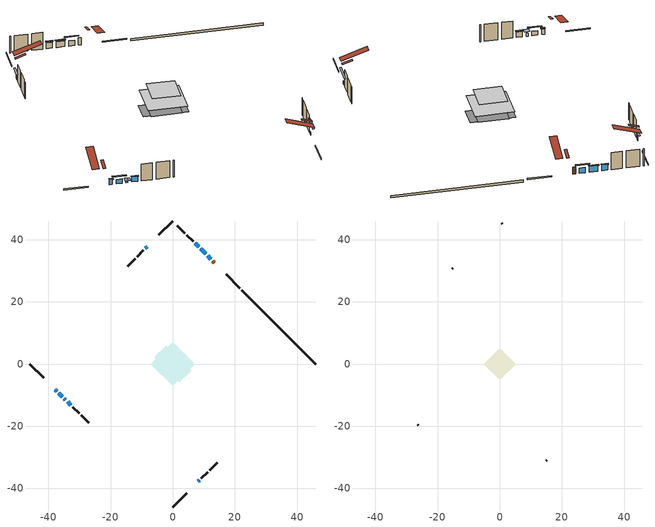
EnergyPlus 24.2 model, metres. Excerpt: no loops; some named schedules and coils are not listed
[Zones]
conditioned space
 floor adiabatic (Floor2 construction): -5.52,0 0,5.52 5.52,0 0,-5.52 z0.61
 floor adiabatic (AdiabaticFloorConstruction): -7.01,0 0,7.01 7.01,0 0,-7.01 z3.05
 floor foundation (Slab1 construction): -5.93,2.16 -2.16,5.93 5.93,-2.16 2.16,-5.93 z0
 wall outside (RimJoist1 construction): 0,-45.96 4.45,-41.51 / -45.96,0 -41.51,-4.45 / 0,45.96 -4.45,41.51 / 21.59,24.37 17.14,28.81 z0.61:0.91
 wall outside (AdiabaticWallConstruction 1): 13.39,32.56 12.92,33.04 z0.61:2.64
 wall outside (AdiabaticWallConstruction): 12.26,33.69 11.18,34.77 / -33.82,-12.14 -32.74,-13.22 z0.61:2.13; -37.76,-8.2 -37.22,-8.74 z0.61:2.14; -36.56,-9.39 -35.48,-10.47 z0.61:1.83; -34.83,-11.13 -34.47,-11.48 z0.61:1.47; 10.53,35.43 8.95,37.01 / 8.29,37.66 7.2,38.76 z0.61:2.34; -8.2,37.76 -8.77,37.18 z0.61:1.53; 8.2,-37.76 8.56,-37.4 z0.61:1.43
 wall outside (Wall1 construction): 9.22,-36.74 11.19,-34.76 / -32.08,-13.87 -30.1,-15.85 / -9.43,36.53 -11.41,34.55 / 6.54,39.42 4.56,41.39 z0.61:5.49
 wall outside (Wall2 construction): 11.85,-34.1 14.27,-31.68 / -29.45,-16.51 -27.02,-18.93 / -12.07,33.89 -14.49,31.47 / 3.9,42.05 1.48,44.47 z0.61:5.49
 wall foundation (FoundationWall1 construction): 45.96,0 22.25,23.71 z0:0.61
 window (WindowConstruction): 12.26,33.69 11.19,34.77 z0.61:2.13
 window (WindowConstruction 7): -37.76,-8.2 -37.22,-8.74 z0.61:2.13
 window (WindowConstruction 1): -36.56,-9.39 -35.48,-10.47 z0.61:1.83
 window (WindowConstruction 8): -34.83,-11.13 -34.47,-11.48 z0.61:1.47
 window (WindowConstruction 2): 10.53,35.43 8.95,37.01 z0.61:2.34
 window (WindowConstruction 3): 8.29,37.66 7.2,38.76 z0.61:2.34
 window (WindowConstruction 4): -8.2,37.76 -8.77,37.18 z0.61:1.52
 window (WindowConstruction 5): 8.2,-37.76 8.56,-37.4 z0.61:1.42
 window (WindowConstruction 6): -33.82,-12.14 -32.74,-13.22 z0.61:2.13
 door (Door): 13.39,32.56 12.92,33.04 z0.61:2.64
 ceiling adiabatic (AdiabaticFloorConstruction): 0,-7.01 7.01,0 0,7.01 -7.01,0 z3.05
 roof outside (Roof2 construction): 7.54,-38.41,5.49 5.71,-36.59,6.35 5.23,-37.07,6.35 7.06,-38.9,5.49; -38.41,-7.54,5.49 -36.59,-5.71,6.35 -37.07,-5.23,6.35 -38.9,-7.06,5.49; -7.54,38.41,5.49 -5.71,36.59,6.35 -5.23,37.07,6.35 -7.06,38.9,5.49; 14.05,31.91,5.49 12.22,30.08,6.35 12.7,29.6,6.35 14.53,31.42,5.49
attic - vented
 floor to conditioned space (Floor1 construction Reversed): -5.06,0 0,5.06 5.06,0 0,-5.06 z5.49
 wall outside (Wall3 construction): 14.93,-31.02 15.1,-30.86 / -26.37,-19.59 -26.2,-19.76 / -15.15,30.81 -15.31,30.64 / 0.82,45.13 0.66,45.3 z0.61:5.49
 roof outside (Roof1 construction): 6.4,-39.55,5.49 1.47,-34.62,7.81 0.17,-35.92,7.81 5.1,-40.85,5.49; -39.55,-6.4,5.49 -34.62,-1.47,7.81 -35.92,-0.17,7.81 -40.85,-5.1,5.49; -6.4,39.55,5.49 -1.47,34.62,7.81 -0.17,35.92,7.81 -5.1,40.85,5.49; 15.19,30.77,5.49 10.26,25.84,7.81 11.56,24.54,7.81 16.49,29.47,5.49
shading: 10.43,35.53 13.02,32.94 13.31,33.23 10.72,35.82 z3.2; -37.08,-8.88 -37.9,-8.06 -38.19,-8.35 -37.37,-9.17 z2.34; -34.73,-11.23 -37.32,-8.64 -37.61,-8.93 -35.02,-11.52 z2.9; -34.19,-11.76 -35.11,-10.85 -35.97,-11.71 -35.05,-12.63 z1.87; 8.81,37.15 10.67,35.28 10.96,35.58 9.1,37.44 z2.54; 7.05,38.9 8.43,37.52 8.72,37.81 7.35,39.19 z2.54; -9.64,36.32 -7.34,38.62 -7.63,38.91 -9.93,36.61 z2.74; 10.25,-35.7 6.5,-39.45 6.79,-39.74 10.55,-35.99 z3.82; -32.6,-13.36 -33.96,-12 -34.25,-12.29 -32.89,-13.65 z2.34
[Building]
Building 1: Terrain=Suburbs
[Site:Location]
Quebec Intl AP_QC: Latitude {deg}=46.8; Longitude {deg}=-71.38; Time Zone {hr}=-5; Elevation {m}=74; Keep Site Location Information=Yes
[Site:GroundTemperature:Shallow]
0.0108218, -2.24938, -2.43038, -1.3578, 2.94801, 7.23376, 10.9493, 13.303, 13.5029, 11.5886, 7.96783, 3.81355
[Site:WaterMainsTemperature]
Calculation Method=Schedule; Temperature Schedule=mains temperature schedule
[Material] Roughness=Rough; Thermal Absorptance=0.9
Name | Thickness {m} | Conductivity {W/m-K} | Density {kg/m3} | Specific Heat {J/kg-K} | Solar Absorptance | Visible Absorptance
asphalt or fiberglass shingles | 0.00635 | 0.162714 | 1121.4 | 1465.45 | 0.4 | 0.4
ceiling loosefill ins | 0.169333 | 0.0480833 | 16.02 | 1046.75 | 0.7 | 0.7
ceiling stud and cavity | 0.1397 | 0.102635 | 65.682 | 1177.47 | 0.7 | 0.7
concrete 4.0 in. | 0.1016 | 1.803125 | 2242.8 | 837.4 | 0.7 | 0.7
concrete 8.0 in. | 0.2032 | 1.803125 | 2242.8 | 837.4 | 0.7 | 0.7
door material | 0.04445 | 0.0451087 | 512.64 | 1214.23 | 0.7 | 0.7
exterior vertical ins | 0.0464273 | 0.029427 | 32.04 | 1214.23 | 0.7 | 0.7
floor covering | 0.0127 | 9.015625 | 54.468 | 1339.84 | 0.6 | 0.6
floor covering 1 | 0.0127 | 0.0433444 | 54.468 | 1339.84 | 0.6 | 0.6
floor rigid ins; wall rigid ins | 0.512978 | 0.029427 | 32.04 | 1214.23 | 0.7 | 0.7
floor stud and cavity | 0.0889 | 0.340671 | 50.32683 | 1063.81 | 0.7 | 0.7
floor stud and cavity 1 | 0.1397 | 1.75129 | 37.0049 | 1207.88 | 0.7 | 0.7
furniture material conditioned space 1 | 0.1524 | 0.115458 | 640.8 | 1214.23 | 0.6 | 0.6
gypsum board | 0.0127 | 0.160291 | 801 | 837.4 | 0.6 | 0.6
gypsum board 1 | 0.0127 | 0.160291 | 801 | 837.4 | 0.7 | 0.7
osb sheathing 0.5 in. | 0.0127 | 0.115458 | 512.64 | 1214.23 | 0.7 | 0.7
osb sheathing 0.75 in. | 0.01905 | 0.115458 | 512.64 | 1214.23 | 0.7 | 0.7
osb sheathing 2.0 in. | 0.0508 | 0.115458 | 512.64 | 1214.23 | 0.7 | 0.7
rim joist stud and cavity | 0.0508 | 0.0420199 | 125.044 | 1163.47 | 0.6 | 0.6
roof stud and cavity | 0.2032 | 0.113272 | 78.34581 | 1123.46 | 0.7 | 0.7
slab rigid ins | 0.0515041 | 0.029427 | 32.04 | 1214.23 | 0.7 | 0.7
wall stud and cavity | 0.1397 | 0.0899529 | 139.0536 | 1170.24 | 0.7 | 0.7
wall stud and cavity 1 | 0.1397 | 0.0887454 | 139.0536 | 1170.24 | 0.7 | 0.7
wall stud and cavity 2 | 0.0889 | 6.9971 | 50.32683 | 1063.81 | 0.6 | 0.6
wall stud and cavity 3 | 0.0889 | 0.380278 | 52.3479 | 1209.89 | 0.7 | 0.7
wall stud and cavity 4 | 0.0889 | 0.391764 | 83.0341 | 1211.67 | 0.7 | 0.7
wood siding | 0.0254 | 0.102417 | 544.68 | 1172.36 | 0.4 | 0.4
wood siding 1 | 0.00254 | 0.102417 | 544.68 | 1172.36 | 0.4 | 0.4
wood siding 2; wood siding 3; wood siding 4 | 0.0254 | 0.102417 | 544.68 | 1172.36 | 0.7 | 0.7
[WindowMaterial:SimpleGlazingSystem]
Name | U-Factor {W/m2-K} | Solar Heat Gain Coefficient
WindowMaterial | 2.27915 | 0.56
WindowMaterial 1 | 2.30924 | 0.55
WindowMaterial 2 | 1.941876 | 0.65
WindowMaterial 3 | 1.9555 | 0.64
WindowMaterial 4 | 2.012851 | 0.33
WindowMaterial 5 | 2.53296 | 0.44
WindowMaterial 6 | 2.00377 | 0.6
WindowMaterial 7 | 2.398955 | 0.51
WindowMaterial 8 | 2.14458 | 0.39
[Construction]
AdiabaticFloorConstruction: floor stud and cavity 1, floor rigid ins, osb sheathing 0.75 in., floor covering 1
AdiabaticWallConstruction: wood siding 3, wall rigid ins, wall stud and cavity 3, gypsum board
AdiabaticWallConstruction 1: wood siding 4, wall rigid ins, wall stud and cavity 3, gypsum board
Door: door material
Floor1 construction Reversed: gypsum board, ceiling stud and cavity, ceiling loosefill ins
Floor2 construction: floor stud and cavity, floor covering
FoundationWall1 construction: concrete 8.0 in., gypsum board 1
furniture construction conditioned space 1: furniture material conditioned space 1
PartitionWallConstruction: gypsum board, wall stud and cavity 4, gypsum board
RimJoist1 construction: wood siding 2, osb sheathing 2.0 in., rim joist stud and cavity
Roof1 construction: asphalt or fiberglass shingles
Roof2 construction: asphalt or fiberglass shingles, osb sheathing 0.75 in., roof stud and cavity, gypsum board
Slab1 construction: slab rigid ins, concrete 4.0 in.
Wall1 construction: wood siding, osb sheathing 0.5 in., wall stud and cavity, gypsum board
Wall2 construction: wood siding, osb sheathing 0.5 in., wall stud and cavity 1, gypsum board
Wall3 construction: wood siding 1, wall stud and cavity 2
WindowConstruction: WindowMaterial
WindowConstruction 1: WindowMaterial 1
WindowConstruction 2: WindowMaterial 2
WindowConstruction 3: WindowMaterial 3
WindowConstruction 4: WindowMaterial 4
WindowConstruction 5: WindowMaterial 5
WindowConstruction 6: WindowMaterial 6
WindowConstruction 7: WindowMaterial 7
WindowConstruction 8: WindowMaterial 8
[Zone] Multiplier=1; Part of Total Floor Area=Yes
Name | Volume {m3}
attic - vented | 19.354
conditioned space | 241.3
[Space]
Name | Zone | Volume {m3}
attic - vented 1 | attic - vented | 19.354
conditioned space 1 | conditioned space | 241.3
[ZoneInfiltration:EffectiveLeakageArea]
infil attic - vented 1: Zone or Space=attic - vented 1; Schedule=Always On Discrete; Effective Air Leakage Area {cm2}=1893.42; Stack Coefficient=0.000500797; Wind Coefficient=1.512e-05
[ZoneMixing]
whole house fan mix: Zone or Space=attic - vented; Schedule=Always On Continuous; Design Flow Rate Calculation Method=Flow/Zone; Design Flow Rate {m3/s}=0; Source Zone or Space=conditioned space
[SurfaceProperty:ExposedFoundationPerimeter]
Slab1: Exposed Perimeter Calculation Method=TotalExposedPerimeter; Total Exposed Perimeter {m}=33.529
[InternalMass] Zone or ZoneList=conditioned space; Space or SpaceList=conditioned space 1
Name | Construction | Surface Area {m2}
furniture mass conditioned space 1 | furniture construction conditioned space 1 | 88.112
partition wall mass | PartitionWallConstruction | 159.34
[Lights]
interior lighting: Zone or ZoneList or Space or SpaceList=conditioned space 1; Schedule=interior lighting schedule; Design Level Calculation Method=LightingLevel; Lighting Level {W}=343.2; Return Air Fraction=0; Fraction Radiant=0.6; Fraction Visible=0.2; Fraction Replaceable=1
[People]
occupants: Zone or ZoneList or Space or SpaceList=conditioned space 1; Number of People Schedule=occupants schedule; Number of People Calculation Method=People; Number of People=3; Fraction Radiant=0.314171; Sensible Heat Fraction=0.56303; Activity Level Schedule=occupants activity schedule; Carbon Dioxide Generation Rate {m3/s-W}=0; Enable ASHRAE 55 Comfort Warnings=No; Mean Radiant Temperature Calculation Type=EnclosureAveraged
[ElectricEquipment] Zone or ZoneList or Space or SpaceList=conditioned space 1; Design Level Calculation Method=EquipmentLevel
Name | Schedule | Design Level {W} | Fraction Latent | Fraction Radiant | Fraction Lost
clothes dryer | clothes dryer schedule | 140.772 | 0.015 | 0.081 | 0.85
clothes washer | clothes washer schedule | 32.1985 | 0.03 | 0.162 | 0.7
cooking range | cooking range schedule | 215.147 | 0.08 | 0.432 | 0.2
dishwasher | dishwasher schedule | 66.8632 | 0.3 | 0.18 | 0.4
fridge | fridge schedule | 72.9452 | 0 | 0.6 | 0
mech vent house fan | mech vent house fan schedule | 0 | 0 | 0 | 1
mech vent house fan cfis | mech vent house fan cfis schedule | 0 | 0 | 0 | 0
misc plug loads | misc plug loads schedule | 494.7 | 0.045 | 0.513 | 0.1
whole house fan | Always On Discrete | 0 | 0 | 0 | 1
[OtherEquipment] Zone or ZoneList or Space or SpaceList=conditioned space 1; Design Level Calculation Method=EquipmentLevel
Name | Fuel Type | Schedule | Design Level {W} | Fraction Latent | Fraction Radiant | Fraction Lost
clothes dryer 1 | Electricity | clothes dryer schedule | 0 | 0.015 | 0.081 | 0.85
cooking range 1 | Electricity | cooking range schedule | 0 | 0.08 | 0.432 | 0.2
general water use latent | None | general water use schedule | 62.594 | 1 | 0 | 0
general water use sensible | None | general water use schedule | -61.6891 | 0 | 0.6 | 0
mech vent house fan latent load | None | Always On Discrete | 0 | 1 | 0 | 0
mech vent house fan sensible load | None | Always On Discrete | 0 | 0 | 0 | 0
water heater energy adjustment1 | Electricity | Always On Discrete | 0.01 | 0 | 0 | 1
[ZoneInfiltration:DesignFlowRate] Zone or ZoneList or Space or SpaceList=conditioned space 1; Schedule=Always On Discrete; Design Flow Rate Calculation Method=Flow/Zone; Design Flow Rate {m3/s}=0
infil flow; natural vent flow; whole house fan flow
[ZoneControl:Thermostat]
conditioned space Thermostat: Zone or ZoneList=conditioned space; Control Type Schedule=conditioned space Thermostat Schedule; Control 1=conditioned space temperature setpoint; Temperature Difference Between Cutout And Setpoint {deltaC}=0
[ThermostatSetpoint:DualSetpoint]
conditioned space temperature setpoint: Heating Setpoint Temperature Schedule=heating setpoint; Cooling Setpoint Temperature Schedule=cooling setpoint
[AirLoopHVAC:UnitarySystem]
unit heater unitary system: Control Type=Load; Controlling Zone or Thermostat Location=conditioned space; Dehumidification Control Type=None; Availability Schedule=Always On Discrete; Supply Fan=unit heater supply fan; Fan Placement=BlowThrough; Supply Air Fan Operating Mode Schedule=unit heater auto fan schedule; Heating Coil=unit heater htg coil; DX Heating Coil Sizing Ratio=1; Use DOAS DX Cooling Coil=No; Minimum Supply Air Temperature {C}=2; Latent Load Control=SensibleOnlyLoadControl; Cooling Supply Air Flow Rate Method=None; Heating Supply Air Flow Rate Method=SupplyAirFlowRate; Heating Supply Air Flow Rate {m3/s}=0.00141584; No Load Supply Air Flow Rate Method=SupplyAirFlowRate; No Load Supply Air Flow Rate {m3/s}=0; No Load Supply Air Flow Rate Control Set To Low Speed=Yes; Maximum Supply Air Temperature {C}=48.8889; Maximum Outdoor Dry-Bulb Temperature for Supplemental Heater Operation {C}=21; Ancillary On-Cycle Electric Power {W}=0; Ancillary Off-Cycle Electric Power {W}=0
[Zone equipment]
conditioned space: electric baseboard, unit heater unitary system
[Foundation:Kiva]
Foundation Kiva 1: Initial Indoor Air Temperature {C}=18; Wall Height Above Grade {m}=0.609996; Wall Depth Below Slab {m}=0.2032; Custom Block Material Name 1=exterior vertical ins; Custom Block Depth 1 {m}=0.609996; Custom Block X Position 1 {m}=0.2159; Custom Block Z Position 1 {m}=0
[Foundation:Kiva:Settings]
Soil Conductivity {W/m-K}=0.849921; Soil Density {kg/m3}=1842.3; Soil Specific Heat {J/kg-K}=418.7; Ground Solar Absorptivity=0.9; Ground Thermal Absorptivity=0.9; Ground Surface Roughness {m}=0.03; Far-Field Width {m}=40; Deep-Ground Boundary Condition=ZeroFlux; Deep-Ground Depth {m}=40; Minimum Cell Dimension {m}=0.2; Maximum Cell Growth Coefficient=3; Simulation Timestep=Timestep
[Exterior:Lights]
exterior lighting: Schedule=exterior lighting schedule; Design Level {W}=75.6
[EnergyManagementSystem:Sensor] Output:Variable or Output:Meter Index Key=conditioned space
Name | Output:Variable or Output:Meter
conditioned_space_clg_unmet_s | Zone Cooling Setpoint Not Met Time
conditioned_space_htg_unmet_s | Zone Heating Setpoint Not Met Time
fridge_tin_s; tin_s; tin_s_1 | Zone Mean Air Temperature
tout_s | Zone Outdoor Air Drybulb Temperature
win_s | Zone Air Humidity Ratio
[Schedule:Constant]
Name | Hourly Value
Always On Continuous; mech vent house fan schedule; mech vent house fan cfis schedule; Always On Discrete | 1
occupants activity schedule | 117.228
fridge schedule; unit heater auto fan schedule | 0
[Schedule:Week:Daily]
interior lighting schedule Week Rule - Jan1-Jan27: interior lighting schedule day, interior lighting schedule day, interior lighting schedule day, interior lighting schedule day, interior lighting schedule day, interior lighting schedule day, interior lighting schedule day, interior lighting schedule default day, interior lighting schedule default day, interior lighting schedule default day, interior lighting schedule default day, interior lighting schedule default day
interior lighting schedule Week Rule - Jan28-Feb3: interior lighting schedule day, interior lighting schedule day, interior lighting schedule day, interior lighting schedule day, interior lighting schedule day 1, interior lighting schedule day 1, interior lighting schedule day 1, interior lighting schedule default day, interior lighting schedule default day, interior lighting schedule default day, interior lighting schedule default day, interior lighting schedule default day
interior lighting schedule Week Rule - Feb4-Feb24: interior lighting schedule day 1, interior lighting schedule day 1, interior lighting schedule day 1, interior lighting schedule day 1, interior lighting schedule day 1, interior lighting schedule day 1, interior lighting schedule day 1, interior lighting schedule default day, interior lighting schedule default day, interior lighting schedule default day, interior lighting schedule default day, interior lighting schedule default day
interior lighting schedule Week Rule - Feb25-Mar3: interior lighting schedule day 1, interior lighting schedule day 1, interior lighting schedule day 1, interior lighting schedule day 1, interior lighting schedule day 2, interior lighting schedule day 2, interior lighting schedule day 2, interior lighting schedule default day, interior lighting schedule default day, interior lighting schedule default day, interior lighting schedule default day, interior lighting schedule default day
interior lighting schedule Week Rule - Mar4-Mar31: interior lighting schedule day 2, interior lighting schedule day 2, interior lighting schedule day 2, interior lighting schedule day 2, interior lighting schedule day 2, interior lighting schedule day 2, interior lighting schedule day 2, interior lighting schedule default day, interior lighting schedule default day, interior lighting schedule default day, interior lighting schedule default day, interior lighting schedule default day
interior lighting schedule Week Rule - Apr1-Apr28: interior lighting schedule day 3, interior lighting schedule day 3, interior lighting schedule day 3, interior lighting schedule day 3, interior lighting schedule day 3, interior lighting schedule day 3, interior lighting schedule day 3, interior lighting schedule default day, interior lighting schedule default day, interior lighting schedule default day, interior lighting schedule default day, interior lighting schedule default day
interior lighting schedule Week Rule - Apr29-May5: interior lighting schedule day 3, interior lighting schedule day 3, interior lighting schedule day 4, interior lighting schedule day 4, interior lighting schedule day 4, interior lighting schedule day 4, interior lighting schedule day 4, interior lighting schedule default day, interior lighting schedule default day, interior lighting schedule default day, interior lighting schedule default day, interior lighting schedule default day
interior lighting schedule Week Rule - May6-May26: interior lighting schedule day 4, interior lighting schedule day 4, interior lighting schedule day 4, interior lighting schedule day 4, interior lighting schedule day 4, interior lighting schedule day 4, interior lighting schedule day 4, interior lighting schedule default day, interior lighting schedule default day, interior lighting schedule default day, interior lighting schedule default day, interior lighting schedule default day
interior lighting schedule Week Rule - May27-Jun2: interior lighting schedule day 4, interior lighting schedule day 4, interior lighting schedule day 4, interior lighting schedule day 4, interior lighting schedule day 4, interior lighting schedule day 5, interior lighting schedule day 5, interior lighting schedule default day, interior lighting schedule default day, interior lighting schedule default day, interior lighting schedule default day, interior lighting schedule default day
interior lighting schedule Week Rule - Jun3-Jun30: interior lighting schedule day 5, interior lighting schedule day 5, interior lighting schedule day 5, interior lighting schedule day 5, interior lighting schedule day 5, interior lighting schedule day 5, interior lighting schedule day 5, interior lighting schedule default day, interior lighting schedule default day, interior lighting schedule default day, interior lighting schedule default day, interior lighting schedule default day
interior lighting schedule Week Rule - Jul1-Jul28: interior lighting schedule day 6, interior lighting schedule day 6, interior lighting schedule day 6, interior lighting schedule day 6, interior lighting schedule day 6, interior lighting schedule day 6, interior lighting schedule day 6, interior lighting schedule default day, interior lighting schedule default day, interior lighting schedule default day, interior lighting schedule default day, interior lighting schedule default day
interior lighting schedule Week Rule - Jul29-Aug4: interior lighting schedule day 6, interior lighting schedule day 6, interior lighting schedule day 6, interior lighting schedule day 7, interior lighting schedule day 7, interior lighting schedule day 7, interior lighting schedule day 7, interior lighting schedule default day, interior lighting schedule default day, interior lighting schedule default day, interior lighting schedule default day, interior lighting schedule default day
interior lighting schedule Week Rule - Aug5-Aug25: interior lighting schedule day 7, interior lighting schedule day 7, interior lighting schedule day 7, interior lighting schedule day 7, interior lighting schedule day 7, interior lighting schedule day 7, interior lighting schedule day 7, interior lighting schedule default day, interior lighting schedule default day, interior lighting schedule default day, interior lighting schedule default day, interior lighting schedule default day
interior lighting schedule Week Rule - Aug26-Sep1: interior lighting schedule day 7, interior lighting schedule day 7, interior lighting schedule day 7, interior lighting schedule day 7, interior lighting schedule day 7, interior lighting schedule day 7, interior lighting schedule day 8, interior lighting schedule default day, interior lighting schedule default day, interior lighting schedule default day, interior lighting schedule default day, interior lighting schedule default day
interior lighting schedule Week Rule - Sep2-Sep29: interior lighting schedule day 8, interior lighting schedule day 8, interior lighting schedule day 8, interior lighting schedule day 8, interior lighting schedule day 8, interior lighting schedule day 8, interior lighting schedule day 8, interior lighting schedule default day, interior lighting schedule default day, interior lighting schedule default day, interior lighting schedule default day, interior lighting schedule default day
interior lighting schedule Week Rule - Sep30-Oct6: interior lighting schedule day 8, interior lighting schedule day 9, interior lighting schedule day 9, interior lighting schedule day 9, interior lighting schedule day 9, interior lighting schedule day 9, interior lighting schedule day 9, interior lighting schedule default day, interior lighting schedule default day, interior lighting schedule default day, interior lighting schedule default day, interior lighting schedule default day
interior lighting schedule Week Rule - Oct7-Oct27: interior lighting schedule day 9, interior lighting schedule day 9, interior lighting schedule day 9, interior lighting schedule day 9, interior lighting schedule day 9, interior lighting schedule day 9, interior lighting schedule day 9, interior lighting schedule default day, interior lighting schedule default day, interior lighting schedule default day, interior lighting schedule default day, interior lighting schedule default day
interior lighting schedule Week Rule - Oct28-Nov3: interior lighting schedule day 9, interior lighting schedule day 9, interior lighting schedule day 9, interior lighting schedule day 9, interior lighting schedule day 10, interior lighting schedule day 10, interior lighting schedule day 10, interior lighting schedule default day, interior lighting schedule default day, interior lighting schedule default day, interior lighting schedule default day, interior lighting schedule default day
interior lighting schedule Week Rule - Nov4-Nov24: interior lighting schedule day 10, interior lighting schedule day 10, interior lighting schedule day 10, interior lighting schedule day 10, interior lighting schedule day 10, interior lighting schedule day 10, interior lighting schedule day 10, interior lighting schedule default day, interior lighting schedule default day, interior lighting schedule default day, interior lighting schedule default day, interior lighting schedule default day
interior lighting schedule Week Rule - Nov25-Dec1: interior lighting schedule day 10, interior lighting schedule day 10, interior lighting schedule day 10, interior lighting schedule day 10, interior lighting schedule day 10, interior lighting schedule day 10, interior lighting schedule day 11, interior lighting schedule default day, interior lighting schedule default day, interior lighting schedule default day, interior lighting schedule default day, interior lighting schedule default day
interior lighting schedule Week Rule - Dec2-Dec31: interior lighting schedule day 11, interior lighting schedule day 11, interior lighting schedule day 11, interior lighting schedule day 11, interior lighting schedule day 11, interior lighting schedule day 11, interior lighting schedule day 11, interior lighting schedule default day, interior lighting schedule default day, interior lighting schedule default day, interior lighting schedule default day, interior lighting schedule default day
occupants schedule Week Rule - Jan1-Dec31: occupants schedule day, occupants schedule day, occupants schedule day, occupants schedule day, occupants schedule day, occupants schedule day, occupants schedule day, occupants schedule default day, occupants schedule default day, occupants schedule default day, occupants schedule default day, occupants schedule default day
clothes dryer schedule Week Rule - Jan1-Dec31: clothes dryer schedule day, clothes dryer schedule day, clothes dryer schedule day, clothes dryer schedule day, clothes dryer schedule day, clothes dryer schedule day, clothes dryer schedule day, clothes dryer schedule default day, clothes dryer schedule default day, clothes dryer schedule default day, clothes dryer schedule default day, clothes dryer schedule default day
clothes washer schedule Week Rule - Jan1-Dec31: clothes washer schedule day, clothes washer schedule day, clothes washer schedule day, clothes washer schedule day, clothes washer schedule day, clothes washer schedule day, clothes washer schedule day, clothes washer schedule default day, clothes washer schedule default day, clothes washer schedule default day, clothes washer schedule default day, clothes washer schedule default day
cooking range schedule Week Rule - Jan1-Dec31: cooking range schedule day, cooking range schedule day, cooking range schedule day, cooking range schedule day, cooking range schedule day, cooking range schedule day, cooking range schedule day, cooking range schedule default day, cooking range schedule default day, cooking range schedule default day, cooking range schedule default day, cooking range schedule default day
dishwasher schedule Week Rule - Jan1-Dec31: dishwasher schedule day, dishwasher schedule day, dishwasher schedule day, dishwasher schedule day, dishwasher schedule day, dishwasher schedule day, dishwasher schedule day, dishwasher schedule default day, dishwasher schedule default day, dishwasher schedule default day, dishwasher schedule default day, dishwasher schedule default day
misc plug loads schedule Week Rule - Jan1-Dec31: misc plug loads schedule day, misc plug loads schedule day, misc plug loads schedule day, misc plug loads schedule day, misc plug loads schedule day, misc plug loads schedule day, misc plug loads schedule day, misc plug loads schedule default day, misc plug loads schedule default day, misc plug loads schedule default day, misc plug loads schedule default day, misc plug loads schedule default day
general water use schedule Week Rule - Jan1-Dec31: general water use schedule day, general water use schedule day, general water use schedule day, general water use schedule day, general water use schedule day, general water use schedule day, general water use schedule day, general water use schedule default day, general water use schedule default day, general water use schedule default day, general water use schedule default day, general water use schedule default day
exterior lighting schedule Week Rule - Jan1-Jan27: exterior lighting schedule day, exterior lighting schedule day, exterior lighting schedule day, exterior lighting schedule day, exterior lighting schedule day, exterior lighting schedule day, exterior lighting schedule day, exterior lighting schedule default day, exterior lighting schedule default day, exterior lighting schedule default day, exterior lighting schedule default day, exterior lighting schedule default day
exterior lighting schedule Week Rule - Jan28-Feb3: exterior lighting schedule day, exterior lighting schedule day, exterior lighting schedule day, exterior lighting schedule day, exterior lighting schedule day 1, exterior lighting schedule day 1, exterior lighting schedule day 1, exterior lighting schedule default day, exterior lighting schedule default day, exterior lighting schedule default day, exterior lighting schedule default day, exterior lighting schedule default day
exterior lighting schedule Week Rule - Feb4-Feb24: exterior lighting schedule day 1, exterior lighting schedule day 1, exterior lighting schedule day 1, exterior lighting schedule day 1, exterior lighting schedule day 1, exterior lighting schedule day 1, exterior lighting schedule day 1, exterior lighting schedule default day, exterior lighting schedule default day, exterior lighting schedule default day, exterior lighting schedule default day, exterior lighting schedule default day
exterior lighting schedule Week Rule - Feb25-Mar3: exterior lighting schedule day 1, exterior lighting schedule day 1, exterior lighting schedule day 1, exterior lighting schedule day 1, exterior lighting schedule day 2, exterior lighting schedule day 2, exterior lighting schedule day 2, exterior lighting schedule default day, exterior lighting schedule default day, exterior lighting schedule default day, exterior lighting schedule default day, exterior lighting schedule default day
exterior lighting schedule Week Rule - Mar4-Mar31: exterior lighting schedule day 2, exterior lighting schedule day 2, exterior lighting schedule day 2, exterior lighting schedule day 2, exterior lighting schedule day 2, exterior lighting schedule day 2, exterior lighting schedule day 2, exterior lighting schedule default day, exterior lighting schedule default day, exterior lighting schedule default day, exterior lighting schedule default day, exterior lighting schedule default day
exterior lighting schedule Week Rule - Apr1-Apr28: exterior lighting schedule day 3, exterior lighting schedule day 3, exterior lighting schedule day 3, exterior lighting schedule day 3, exterior lighting schedule day 3, exterior lighting schedule day 3, exterior lighting schedule day 3, exterior lighting schedule default day, exterior lighting schedule default day, exterior lighting schedule default day, exterior lighting schedule default day, exterior lighting schedule default day
exterior lighting schedule Week Rule - Apr29-May5: exterior lighting schedule day 3, exterior lighting schedule day 3, exterior lighting schedule day 4, exterior lighting schedule day 4, exterior lighting schedule day 4, exterior lighting schedule day 4, exterior lighting schedule day 4, exterior lighting schedule default day, exterior lighting schedule default day, exterior lighting schedule default day, exterior lighting schedule default day, exterior lighting schedule default day
exterior lighting schedule Week Rule - May6-May26: exterior lighting schedule day 4, exterior lighting schedule day 4, exterior lighting schedule day 4, exterior lighting schedule day 4, exterior lighting schedule day 4, exterior lighting schedule day 4, exterior lighting schedule day 4, exterior lighting schedule default day, exterior lighting schedule default day, exterior lighting schedule default day, exterior lighting schedule default day, exterior lighting schedule default day
exterior lighting schedule Week Rule - May27-Jun2: exterior lighting schedule day 4, exterior lighting schedule day 4, exterior lighting schedule day 4, exterior lighting schedule day 4, exterior lighting schedule day 4, exterior lighting schedule day 5, exterior lighting schedule day 5, exterior lighting schedule default day, exterior lighting schedule default day, exterior lighting schedule default day, exterior lighting schedule default day, exterior lighting schedule default day
exterior lighting schedule Week Rule - Jun3-Jun30: exterior lighting schedule day 5, exterior lighting schedule day 5, exterior lighting schedule day 5, exterior lighting schedule day 5, exterior lighting schedule day 5, exterior lighting schedule day 5, exterior lighting schedule day 5, exterior lighting schedule default day, exterior lighting schedule default day, exterior lighting schedule default day, exterior lighting schedule default day, exterior lighting schedule default day
exterior lighting schedule Week Rule - Jul1-Jul28: exterior lighting schedule day 6, exterior lighting schedule day 6, exterior lighting schedule day 6, exterior lighting schedule day 6, exterior lighting schedule day 6, exterior lighting schedule day 6, exterior lighting schedule day 6, exterior lighting schedule default day, exterior lighting schedule default day, exterior lighting schedule default day, exterior lighting schedule default day, exterior lighting schedule default day
exterior lighting schedule Week Rule - Jul29-Aug4: exterior lighting schedule day 6, exterior lighting schedule day 6, exterior lighting schedule day 6, exterior lighting schedule day 7, exterior lighting schedule day 7, exterior lighting schedule day 7, exterior lighting schedule day 7, exterior lighting schedule default day, exterior lighting schedule default day, exterior lighting schedule default day, exterior lighting schedule default day, exterior lighting schedule default day
exterior lighting schedule Week Rule - Aug5-Aug25: exterior lighting schedule day 7, exterior lighting schedule day 7, exterior lighting schedule day 7, exterior lighting schedule day 7, exterior lighting schedule day 7, exterior lighting schedule day 7, exterior lighting schedule day 7, exterior lighting schedule default day, exterior lighting schedule default day, exterior lighting schedule default day, exterior lighting schedule default day, exterior lighting schedule default day
exterior lighting schedule Week Rule - Aug26-Sep1: exterior lighting schedule day 7, exterior lighting schedule day 7, exterior lighting schedule day 7, exterior lighting schedule day 7, exterior lighting schedule day 7, exterior lighting schedule day 7, exterior lighting schedule day 8, exterior lighting schedule default day, exterior lighting schedule default day, exterior lighting schedule default day, exterior lighting schedule default day, exterior lighting schedule default day
exterior lighting schedule Week Rule - Sep2-Sep29: exterior lighting schedule day 8, exterior lighting schedule day 8, exterior lighting schedule day 8, exterior lighting schedule day 8, exterior lighting schedule day 8, exterior lighting schedule day 8, exterior lighting schedule day 8, exterior lighting schedule default day, exterior lighting schedule default day, exterior lighting schedule default day, exterior lighting schedule default day, exterior lighting schedule default day
exterior lighting schedule Week Rule - Sep30-Oct6: exterior lighting schedule day 8, exterior lighting schedule day 9, exterior lighting schedule day 9, exterior lighting schedule day 9, exterior lighting schedule day 9, exterior lighting schedule day 9, exterior lighting schedule day 9, exterior lighting schedule default day, exterior lighting schedule default day, exterior lighting schedule default day, exterior lighting schedule default day, exterior lighting schedule default day
exterior lighting schedule Week Rule - Oct7-Oct27: exterior lighting schedule day 9, exterior lighting schedule day 9, exterior lighting schedule day 9, exterior lighting schedule day 9, exterior lighting schedule day 9, exterior lighting schedule day 9, exterior lighting schedule day 9, exterior lighting schedule default day, exterior lighting schedule default day, exterior lighting schedule default day, exterior lighting schedule default day, exterior lighting schedule default day
[Schedule:Year]
interior lighting schedule: interior lighting schedule Week Rule - Jan1-Jan27, 1, 1, 1, 27, interior lighting schedule Week Rule - Jan28-Feb3, 1, 28, 2, 3, interior lighting schedule Week Rule - Feb4-Feb24, 2, 4, 2, 24, interior lighting schedule Week Rule - Feb25-Mar3, 2, 25, 3, 3, interior lighting schedule Week Rule - Mar4-Mar31, 3, 4, 3, 31, interior lighting schedule Week Rule - Apr1-Apr28, 4, 1, 4, 28, interior lighting schedule Week Rule - Apr29-May5, 4, 29, 5, 5, interior lighting schedule Week Rule - May6-May26, 5, 6, 5, 26, interior lighting schedule Week Rule - May27-Jun2, 5, 27, 6, 2, interior lighting schedule Week Rule - Jun3-Jun30, 6, 3, 6, 30, interior lighting schedule Week Rule - Jul1-Jul28, 7, 1, 7, 28, interior lighting schedule Week Rule - Jul29-Aug4, 7, 29, 8, 4, interior lighting schedule Week Rule - Aug5-Aug25, 8, 5, 8, 25, interior lighting schedule Week Rule - Aug26-Sep1, 8, 26, 9, 1, interior lighting schedule Week Rule - Sep2-Sep29, 9, 2, 9, 29, interior lighting schedule Week Rule - Sep30-Oct6, 9, 30, 10, 6, interior lighting schedule Week Rule - Oct7-Oct27, 10, 7, 10, 27, interior lighting schedule Week Rule - Oct28-Nov3, 10, 28, 11, 3, interior lighting schedule Week Rule - Nov4-Nov24, 11, 4, 11, 24, interior lighting schedule Week Rule - Nov25-Dec1, 11, 25, 12, 1, interior lighting schedule Week Rule - Dec2-Dec31, 12, 2, 12, 31
occupants schedule: occupants schedule Week Rule - Jan1-Dec31, 1, 1, 12, 31
clothes dryer schedule: clothes dryer schedule Week Rule - Jan1-Dec31, 1, 1, 12, 31
clothes washer schedule: clothes washer schedule Week Rule - Jan1-Dec31, 1, 1, 12, 31
cooking range schedule: cooking range schedule Week Rule - Jan1-Dec31, 1, 1, 12, 31
dishwasher schedule: dishwasher schedule Week Rule - Jan1-Dec31, 1, 1, 12, 31
misc plug loads schedule: misc plug loads schedule Week Rule - Jan1-Dec31, 1, 1, 12, 31
general water use schedule: general water use schedule Week Rule - Jan1-Dec31, 1, 1, 12, 31
exterior lighting schedule: exterior lighting schedule Week Rule - Jan1-Jan27, 1, 1, 1, 27, exterior lighting schedule Week Rule - Jan28-Feb3, 1, 28, 2, 3, exterior lighting schedule Week Rule - Feb4-Feb24, 2, 4, 2, 24, exterior lighting schedule Week Rule - Feb25-Mar3, 2, 25, 3, 3, exterior lighting schedule Week Rule - Mar4-Mar31, 3, 4, 3, 31, exterior lighting schedule Week Rule - Apr1-Apr28, 4, 1, 4, 28, exterior lighting schedule Week Rule - Apr29-May5, 4, 29, 5, 5, exterior lighting schedule Week Rule - May6-May26, 5, 6, 5, 26, exterior lighting schedule Week Rule - May27-Jun2, 5, 27, 6, 2, exterior lighting schedule Week Rule - Jun3-Jun30, 6, 3, 6, 30, exterior lighting schedule Week Rule - Jul1-Jul28, 7, 1, 7, 28, exterior lighting schedule Week Rule - Jul29-Aug4, 7, 29, 8, 4, exterior lighting schedule Week Rule - Aug5-Aug25, 8, 5, 8, 25, exterior lighting schedule Week Rule - Aug26-Sep1, 8, 26, 9, 1, exterior lighting schedule Week Rule - Sep2-Sep29, 9, 2, 9, 29, exterior lighting schedule Week Rule - Sep30-Oct6, 9, 30, 10, 6, exterior lighting schedule Week Rule - Oct7-Oct27, 10, 7, 10, 27, exterior lighting schedule Week Rule - Oct28-Nov3, 10, 28, 11, 3, exterior lighting schedule Week Rule - Nov4-Nov24, 11, 4, 11, 24, exterior lighting schedule Week Rule - Nov25-Dec1, 11, 25, 12, 1, exterior lighting schedule Week Rule - Dec2-Dec31, 12, 2, 12, 31
[Schedule:Compact]
conditioned space Thermostat Schedule: Through: 12/31, For: AllDays, Until: 24:00, 4
mains temperature schedule: Through: 01/01, For: AllDays, Until: 24:00, 5.175, Through: 01/02, For: AllDays, Until: 24:00, 5.10167, Through: 01/03, For: AllDays, Until: 24:00, 5.02889, Through: 01/04, For: AllDays, Until: 24:00, 4.95778, Through: 01/05, For: AllDays, Until: 24:00, 4.88778, Through: 01/06, For: AllDays, Until: 24:00, 4.81833, Through: 01/07, For: AllDays, Until: 24:00, 4.75056, Through: 01/08, For: AllDays, Until: 24:00, 4.68389, Through: 01/09, For: AllDays, Until: 24:00, 4.61833, Through: 01/10, For: AllDays, Until: 24:00, 4.55389, Through: 01/11, For: AllDays, Until: 24:00, 4.49056, Through: 01/12, For: AllDays, Until: 24:00, 4.42889, Through: 01/13, For: AllDays, Until: 24:00, 4.36778, Through: 01/14, For: AllDays, Until: 24:00, 4.30889, Through: 01/15, For: AllDays, Until: 24:00, 4.25056, Through: 01/16, For: AllDays, Until: 24:00, 4.19389, Through: 01/17, For: AllDays, Until: 24:00, 4.13833, Through: 01/18, For: AllDays, Until: 24:00, 4.08444, Through: 01/19, For: AllDays, Until: 24:00, 4.03167, Through: 01/20, For: AllDays, Until: 24:00, 3.98056, Through: 01/21, For: AllDays, Until: 24:00, 3.93056, Through: 01/22, For: AllDays, Until: 24:00, 3.88222, Through: 01/23, For: AllDays, Until: 24:00, 3.835, Through: 01/24, For: AllDays, Until: 24:00, 3.78944, Through: 01/25, For: AllDays, Until: 24:00, 3.74556, Through: 01/26, For: AllDays, Until: 24:00, 3.70278, Through: 01/27, For: AllDays, Until: 24:00, 3.66167, Through: 01/28, For: AllDays, Until: 24:00, 3.62167, Through: 01/29, For: AllDays, Until: 24:00, 3.58389, Through: 01/30, For: AllDays, Until: 24:00, 3.54722, Through: 01/31, For: AllDays, Until: 24:00, 3.51167, Through: 02/01, For: AllDays, Until: 24:00, 3.47833, Through: 02/02, For: AllDays, Until: 24:00, 3.44611, Through: 02/03, For: AllDays, Until: 24:00, 3.41556, Through: 02/04, For: AllDays, Until: 24:00, 3.38667, Through: 02/05, For: AllDays, Until: 24:00, 3.35944, Through: 02/06, For: AllDays, Until: 24:00, 3.33389, Through: 02/07, For: AllDays, Until: 24:00, 3.30944, Through: 02/08, For: AllDays, Until: 24:00, 3.28667, Through: 02/09, For: AllDays, Until: 24:00, 3.26611, Through: 02/10, For: AllDays, Until: 24:00, 3.24667, Through: 02/11, For: AllDays, Until: 24:00, 3.22889, Through: 02/12, For: AllDays, Until: 24:00, 3.21278, Through: 02/13, For: AllDays, Until: 24:00, 3.19833, Through: 02/14, For: AllDays, Until: 24:00, 3.18556, Through: 02/15, For: AllDays, Until: 24:00, 3.17389, Through: 02/16, For: AllDays, Until: 24:00, 3.16444, Through: 02/17, For: AllDays, Until: 24:00, 3.15667, Through: 02/18, For: AllDays, Until: 24:00, 3.15056, Through: 02/19, For: AllDays, Until: 24:00, 3.14556, Through: 02/20, For: AllDays, Until: 24:00, 3.14278, Through: 02/21, For: AllDays, Until: 24:00, 3.14111, Through: 02/22, For: AllDays, Until: 24:00, 3.14167, Through: 02/23, For: AllDays, Until: 24:00, 3.14333, Through: 02/24, For: AllDays, Until: 24:00, 3.14722, Through: 02/25, For: AllDays, Until: 24:00, 3.15222, Through: 02/26, For: AllDays, Until: 24:00, 3.15944, Through: 02/27, For: AllDays, Until: 24:00, 3.16778, Through: 02/28, For: AllDays, Until: 24:00, 3.17778, Through: 03/01, For: AllDays, Until: 24:00, 3.18944, Through: 03/02, For: AllDays, Until: 24:00, 3.20333, Through: 03/03, For: AllDays, Until: 24:00, 3.21833, Through: 03/04, For: AllDays, Until: 24:00, 3.235, Through: 03/05, For: AllDays, Until: 24:00, 3.25333, Through: 03/06, For: AllDays, Until: 24:00, 3.27333, Through: 03/07, For: AllDays, Until: 24:00, 3.29444, Through: 03/08, For: AllDays, Until: 24:00, 3.31778, Through: 03/09, For: AllDays, Until: 24:00, 3.34222, Through: 03/10, For: AllDays, Until: 24:00, 3.36889, Through: 03/11, For: AllDays, Until: 24:00, 3.39667, Through: 03/12, For: AllDays, Until: 24:00, 3.42611, Through: 03/13, For: AllDays, Until: 24:00, 3.45722, Through: 03/14, For: AllDays, Until: 24:00, 3.49, Through: 03/15, For: AllDays, Until: 24:00, 3.52389, Through: 03/16, For: AllDays, Until: 24:00, 3.55944, Through: 03/17, For: AllDays, Until: 24:00, 3.59667, Through: 03/18, For: AllDays, Until: 24:00, 3.63556, Through: 03/19, For: AllDays, Until: 24:00, 3.67556, Through: 03/20, For: AllDays, Until: 24:00, 3.71722, Through: 03/21, For: AllDays, Until: 24:00, 3.76056, Through: 03/22, For: AllDays, Until: 24:00, 3.80556, Through: 03/23, For: AllDays, Until: 24:00, 3.85111, Through: 03/24, For: AllDays, Until: 24:00, 3.89889, Through: 03/25, For: AllDays, Until: 24:00, 3.94778, Through: 03/26, For: AllDays, Until: 24:00, 3.99833, Through: 03/27, For: AllDays, Until: 24:00, 4.05, Through: 03/28, For: AllDays, Until: 24:00, 4.10333, Through: 03/29, For: AllDays, Until: 24:00, 4.15778, Through: 03/30, For: AllDays, Until: 24:00, 4.21333, Through: 03/31, For: AllDays, Until: 24:00, 4.27056, Through: 04/01, For: AllDays, Until: 24:00, 4.32944, Through: 04/02, For: AllDays, Until: 24:00, 4.38889, Through: 04/03, For: AllDays, Until: 24:00, 4.45, Through: 04/04, For: AllDays, Until: 24:00, 4.51222, Through: 04/05, For: AllDays, Until: 24:00, 4.57611, Through: 04/06, For: AllDays, Until: 24:00, 4.64056, Through: 04/07, For: AllDays, Until: 24:00, 4.70667, Through: 04/08, For: AllDays, Until: 24:00, 4.77389, Through: 04/09, For: AllDays, Until: 24:00, 4.84222, Through: 04/10, For: AllDays, Until: 24:00, 4.91167, Through: 04/11, For: AllDays, Until: 24:00, 4.98278, Through: 04/12, For: AllDays, Until: 24:00, 5.05444, Through: 04/13, For: AllDays, Until: 24:00, 5.12722, Through: 04/14, For: AllDays, Until: 24:00, 5.20111, Through: 04/15, For: AllDays, Until: 24:00, 5.27611, Through: 04/16, For: AllDays, Until: 24:00, 5.35167, Through: 04/17, For: AllDays, Until: 24:00, 5.42889, Through: 04/18, For: AllDays, Until: 24:00, 5.50667, Through: 04/19, For: AllDays, Until: 24:00, 5.58556, Through: 04/20, For: AllDays, Until: 24:00, 5.665, Through: 04/21, For: AllDays, Until: 24:00, 5.74611, Through: 04/22, For: AllDays, Until: 24:00, 5.82722, Through: 04/23, For: AllDays, Until: 24:00, 5.91, Through: 04/24, For: AllDays, Until: 24:00, 5.99278, Through: 04/25, For: AllDays, Until: 24:00, 6.07722, Through: 04/26, For: AllDays, Until: 24:00, 6.16167, Through: 04/27, For: AllDays, Until: 24:00, 6.24722, Through: 04/28, For: AllDays, Until: 24:00, 6.33389, Through: 04/29, For: AllDays, Until: 24:00, 6.42056, Through: 04/30, For: AllDays, Until: 24:00, 6.50833, Through: 05/01, For: AllDays, Until: 24:00, 6.59667, Through: 05/02, For: AllDays, Until: 24:00, 6.68556, Through: 05/03, For: AllDays, Until: 24:00, 6.775, Through: 05/04, For: AllDays, Until: 24:00, 6.86556, Through: 05/05, For: AllDays, Until: 24:00, 6.95611, Through: 05/06, For: AllDays, Until: 24:00, 7.04722, Through: 05/07, For: AllDays, Until: 24:00, 7.13889, Through: 05/08, For: AllDays, Until: 24:00, 7.23111, Through: 05/09, For: AllDays, Until: 24:00, 7.32333, Through: 05/10, For: AllDays, Until: 24:00, 7.41667, Through: 05/11, For: AllDays, Until: 24:00, 7.51, Through: 05/12, For: AllDays, Until: 24:00, 7.60389, Through: 05/13, For: AllDays, Until: 24:00, 7.69778, Through: 05/14, For: AllDays, Until: 24:00, 7.79222, Through: 05/15, For: AllDays, Until: 24:00, 7.88667, Through: 05/16, For: AllDays, Until: 24:00, 7.98167, Through: 05/17, For: AllDays, Until: 24:00, 8.07667, Through: 05/18, For: AllDays, Until: 24:00, 8.17167, Through: 05/19, For: AllDays, Until: 24:00, 8.26722, Through: 05/20, For: AllDays, Until: 24:00, 8.36278, Through: 05/21, For: AllDays, Until: 24:00, 8.45833, Through: 05/22, For: AllDays, Until: 24:00, 8.55444, Through: 05/23, For: AllDays, Until: 24:00, 8.65, Through: 05/24, For: AllDays, Until: 24:00, 8.74611, Through: 05/25, For: AllDays, Until: 24:00, 8.84167, Through: 05/26, For: AllDays, Until: 24:00, 8.93722, Through: 05/27, For: AllDays, Until: 24:00, 9.03333, Through: 05/28, For: AllDays, Until: 24:00, 9.12889, Through: 05/29, For: AllDays, Until: 24:00, 9.22389, Through: 05/30, For: AllDays, Until: 24:00, 9.31944, Through: 05/31, For: AllDays, Until: 24:00, 9.41444, Through: 06/01, For: AllDays, Until: 24:00, 9.50944, Through: 06/02, For: AllDays, Until: 24:00, 9.60389, Through: 06/03, For: AllDays, Until: 24:00, 9.69833, Through: 06/04, For: AllDays, Until: 24:00, 9.79278, Through: 06/05, For: AllDays, Until: 24:00, 9.88667, Through: 06/06, For: AllDays, Until: 24:00, 9.98, Through: 06/07, For: AllDays, Until: 24:00, 10.0728, Through: 06/08, For: AllDays, Until: 24:00, 10.1656, Through: 06/09, For: AllDays, Until: 24:00, 10.2578, Through: 06/10, For: AllDays, Until: 24:00, 10.3494, Through: 06/11, For: AllDays, Until: 24:00, 10.4411, Through: 06/12, For: AllDays, Until: 24:00, 10.5317, Through: 06/13, For: AllDays, Until: 24:00, 10.6222, Through: 06/14, For: AllDays, Until: 24:00, 10.7117, Through: 06/15, For: AllDays, Until: 24:00, 10.8006, Through: 06/16, For: AllDays, Until: 24:00, 10.8889, Through: 06/17, For: AllDays, Until: 24:00, 10.9772, Through: 06/18, For: AllDays, Until: 24:00, 11.0639, Through: 06/19, For: AllDays, Until: 24:00, 11.1506, Through: 06/20, For: AllDays, Until: 24:00, 11.2361, Through: 06/21, For: AllDays, Until: 24:00, 11.3211, Through: 06/22, For: AllDays, Until: 24:00, 11.4056, Through: 06/23, For: AllDays, Until: 24:00, 11.4889, Through: 06/24, For: AllDays, Until: 24:00, 11.5711, Through: 06/25, For: AllDays, Until: 24:00, 11.6533, Through: 06/26, For: AllDays, Until: 24:00, 11.7339, Through: 06/27, For: AllDays, Until: 24:00, 11.8139, Through: 06/28, For: AllDays, Until: 24:00, 11.8928, Through: 06/29, For: AllDays, Until: 24:00, 11.9711, Through: 06/30, For: AllDays, Until: 24:00, 12.0483, Through: 07/01, For: AllDays, Until: 24:00, 12.1244, Through: 07/02, For: AllDays, Until: 24:00, 12.1994, Through: 07/03, For: AllDays, Until: 24:00, 12.2733, Through: 07/04, For: AllDays, Until: 24:00, 12.3467, Through: 07/05, For: AllDays, Until: 24:00, 12.4183, Through: 07/06, For: AllDays, Until: 24:00, 12.4894, Through: 07/07, For: AllDays, Until: 24:00, 12.5589, Through: 07/08, For: AllDays, Until: 24:00, 12.6278, Through: 07/09, For: AllDays, Until: 24:00, 12.695, Through: 07/10, For: AllDays, Until: 24:00, 12.7617, Through: 07/11, For: AllDays, Until: 24:00, 12.8267, Through: 07/12, For: AllDays, Until: 24:00, 12.8906, Through: 07/13, For: AllDays, Until: 24:00, 12.9528, Through: 07/14, For: AllDays, Until: 24:00, 13.0144, Through: 07/15, For: AllDays, Until: 24:00, 13.0744, Through: 07/16, For: AllDays, Until: 24:00, 13.1333, Through: 07/17, For: AllDays, Until: 24:00, 13.1906, Through: 07/18, For: AllDays, Until: 24:00, 13.2467, Through: 07/19, For: AllDays, Until: 24:00, 13.3017, Through: 07/20, For: AllDays, Until: 24:00, 13.355, Through: 07/21, For: AllDays, Until: 24:00, 13.4072, Through: 07/22, For: AllDays, Until: 24:00, 13.4578, Through: 07/23, For: AllDays, Until: 24:00, 13.5067, Through: 07/24, For: AllDays, Until: 24:00, 13.5544, Through: 07/25, For: AllDays, Until: 24:00, 13.6011, Through: 07/26, For: AllDays, Until: 24:00, 13.6461, Through: 07/27, For: AllDays, Until: 24:00, 13.6894, Through: 07/28, For: AllDays, Until: 24:00, 13.7317, Through: 07/29, For: AllDays, Until: 24:00, 13.7722, Through: 07/30, For: AllDays, Until: 24:00, 13.8111, Through: 07/31, For: AllDays, Until: 24:00, 13.8489, Through: 08/01, For: AllDays, Until: 24:00, 13.8844, Through: 08/02, For: AllDays, Until: 24:00, 13.9189, Through: 08/03, For: AllDays, Until: 24:00, 13.9522, Through: 08/04, For: AllDays, Until: 24:00, 13.9833, Through: 08/05, For: AllDays, Until: 24:00, 14.0133, Through: 08/06, For: AllDays, Until: 24:00, 14.0411, Through: 08/07, For: AllDays, Until: 24:00, 14.0678, Through: 08/08, For: AllDays, Until: 24:00, 14.0933, Through: 08/09, For: AllDays, Until: 24:00, 14.1167, Through: 08/10, For: AllDays, Until: 24:00, 14.1383, Through: 08/11, For: AllDays, Until: 24:00, 14.1589, Through: 08/12, For: AllDays, Until: 24:00, 14.1772, Through: 08/13, For: AllDays, Until: 24:00, 14.1944, Through: 08/14, For: AllDays, Until: 24:00, 14.21, Through: 08/15, For: AllDays, Until: 24:00, 14.2233, Through: 08/16, For: AllDays, Until: 24:00, 14.2356, Through: 08/17, For: AllDays, Until: 24:00, 14.2461, Through: 08/18, For: AllDays, Until: 24:00, 14.255, Through: 08/19, For: AllDays, Until: 24:00, 14.2622, Through: 08/20, For: AllDays, Until: 24:00, 14.2678, Through: 08/21, For: AllDays, Until: 24:00, 14.2717, Through: 08/22, For: AllDays, Until: 24:00, 14.2739, Through: 08/23, For: AllDays, Until: 24:00, 14.2744, Through: 08/24, For: AllDays, Until: 24:00, 14.2733, Through: 08/25, For: AllDays, Until: 24:00, 14.2711, Through: 08/26, For: AllDays, Until: 24:00, 14.2667, Through: 08/27, For: AllDays, Until: 24:00, 14.2606, Through: 08/28, For: AllDays, Until: 24:00, 14.2528, Through: 08/29, For: AllDays, Until: 24:00, 14.2439, Through: 08/30, For: AllDays, Until: 24:00, 14.2328, Through: 08/31, For: AllDays, Until: 24:00, 14.2206, Through: 09/01, For: AllDays, Until: 24:00, 14.2061, Through: 09/02, For: AllDays, Until: 24:00, 14.1906, Through: 09/03, For: AllDays, Until: 24:00, 14.1728, Through: 09/04, For: AllDays, Until: 24:00, 14.1539, Through: 09/05, For: AllDays, Until: 24:00, 14.1333, Through: 09/06, For: AllDays, Until: 24:00, 14.1111, Through: 09/07, For: AllDays, Until: 24:00, 14.0872, Through: 09/08, For: AllDays, Until: 24:00, 14.0617, Through: 09/09, For: AllDays, Until: 24:00, 14.035, Through: 09/10, For: AllDays, Until: 24:00, 14.0061, Through: 09/11, For: AllDays, Until: 24:00, 13.9761, Through: 09/12, For: AllDays, Until: 24:00, 13.9444, Through: 09/13, For: AllDays, Until: 24:00, 13.9111, Through: 09/14, For: AllDays, Until: 24:00, 13.8761, Through: 09/15, For: AllDays, Until: 24:00, 13.84, Through: 09/16, For: AllDays, Until: 24:00, 13.8022, Through: 09/17, For: AllDays, Until: 24:00, 13.7628, Through: 09/18, For: AllDays, Until: 24:00, 13.7217, Through: 09/19, For: AllDays, Until: 24:00, 13.6794, Through: 09/20, For: AllDays, Until: 24:00, 13.6356, Through: 09/21, For: AllDays, Until: 24:00, 13.59, Through: 09/22, For: AllDays, Until: 24:00, 13.5433, Through: 09/23, For: AllDays, Until: 24:00, 13.4956, Through: 09/24, For: AllDays, Until: 24:00, 13.4456, Through: 09/25, For: AllDays, Until: 24:00, 13.395, Through: 09/26, For: AllDays, Until: 24:00, 13.3422, Through: 09/27, For: AllDays, Until: 24:00, 13.2883, Through: 09/28, For: AllDays, Until: 24:00, 13.2333, Through: 09/29, For: AllDays, Until: 24:00, 13.1772, Through: 09/30, For: AllDays, Until: 24:00, 13.1194, Through: 10/01, For: AllDays, Until: 24:00, 13.06, Through: 10/02, For: AllDays, Until: 24:00, 13, Through: 10/03, For: AllDays, Until: 24:00, 12.9383, Through: 10/04, For: AllDays, Until: 24:00, 12.8756, Through: 10/05, For: AllDays, Until: 24:00, 12.8111, Through: 10/06, For: AllDays, Until: 24:00, 12.7456, Through: 10/07, For: AllDays, Until: 24:00, 12.6794, Through: 10/08, For: AllDays, Until: 24:00, 12.6117, Through: 10/09, For: AllDays, Until: 24:00, 12.5428, Through: 10/10, For: AllDays, Until: 24:00, 12.4728, Through: 10/11, For: AllDays, Until: 24:00, 12.4017, Through: 10/12, For: AllDays, Until: 24:00, 12.3294, Through: 10/13, For: AllDays, Until: 24:00, 12.2561, Through: 10/14, For: AllDays, Until: 24:00, 12.1817, Through: 10/15, For: AllDays, Until: 24:00, 12.1061, Through: 10/16, For: AllDays, Until: 24:00, 12.03, Through: 10/17, For: AllDays, Until: 24:00, 11.9528, Through: 10/18, For: AllDays, Until: 24:00, 11.8744, Through: 10/19, For: AllDays, Until: 24:00, 11.795, Through: 10/20, For: AllDays, Until: 24:00, 11.715, Through: 10/21, For: AllDays, Until: 24:00, 11.6339, Through: 10/22, For: AllDays, Until: 24:00, 11.5517, Through: 10/23, For: AllDays, Until: 24:00, 11.4689, Through: 10/24, For: AllDays, Until: 24:00, 11.3856, Through: 10/25, For: AllDays, Until: 24:00, 11.3011, Through: 10/26, For: AllDays, Until: 24:00, 11.2161, Through: 10/27, For: AllDays, Until: 24:00, 11.13, Through: 10/28, For: AllDays, Until: 24:00, 11.0433, Through: 10/29, For: AllDays, Until: 24:00, 10.9561, Through: 10/30, For: AllDays, Until: 24:00, 10.8683, Through: 10/31, For: AllDays, Until: 24:00, 10.7794, Through: 11/01, For: AllDays, Until: 24:00, 10.6906, Through: 11/02, For: AllDays, Until: 24:00, 10.6006, Through: 11/03, For: AllDays, Until: 24:00, 10.51, Through: 11/04, For: AllDays, Until: 24:00, 10.4194, Through: 11/05, For: AllDays, Until: 24:00, 10.3278, Through: 11/06, For: AllDays, Until: 24:00, 10.2361, Through: 11/07, For: AllDays, Until: 24:00, 10.1439, Through: 11/08, For: AllDays, Until: 24:00, 10.0511, Through: 11/09, For: AllDays, Until: 24:00, 9.95778, Through: 11/10, For: AllDays, Until: 24:00, 9.86444, Through: 11/11, For: AllDays, Until: 24:00, 9.77056, Through: 11/12, For: AllDays, Until: 24:00, 9.67611, Through: 11/13, For: AllDays, Until: 24:00, 9.58167, Through: 11/14, For: AllDays, Until: 24:00, 9.48722, Through: 11/15, For: AllDays, Until: 24:00, 9.39222, Through: 11/16, For: AllDays, Until: 24:00, 9.29667, Through: 11/17, For: AllDays, Until: 24:00, 9.20167, Through: 11/18, For: AllDays, Until: 24:00, 9.10611, Through: 11/19, For: AllDays, Until: 24:00, 9.01056, Through: 11/20, For: AllDays, Until: 24:00, 8.915, Through: 11/21, For: AllDays, Until: 24:00, 8.81889, Through: 11/22, For: AllDays, Until: 24:00, 8.72333, Through: 11/23, For: AllDays, Until: 24:00, 8.62722, Through: 11/24, For: AllDays, Until: 24:00, 8.53167, Through: 11/25, For: AllDays, Until: 24:00, 8.43611, Through: 11/26, For: AllDays, Until: 24:00, 8.34, Through: 11/27, For: AllDays, Until: 24:00, 8.245, Through: 11/28, For: AllDays, Until: 24:00, 8.14944, Through: 11/29, For: AllDays, Until: 24:00, 8.05389, Through: 11/30, For: AllDays, Until: 24:00, 7.95889, Through: 12/01, For: AllDays, Until: 24:00, 7.86444, Through: 12/02, For: AllDays, Until: 24:00, 7.76944, Through: 12/03, For: AllDays, Until: 24:00, 7.67556, Through: 12/04, For: AllDays, Until: 24:00, 7.58167, Through: 12/05, For: AllDays, Until: 24:00, 7.48778, Through: 12/06, For: AllDays, Until: 24:00, 7.39444, Through: 12/07, For: AllDays, Until: 24:00, 7.30167, Through: 12/08, For: AllDays, Until: 24:00, 7.20889, Through: 12/09, For: AllDays, Until: 24:00, 7.11722, Through: 12/10, For: AllDays, Until: 24:00, 7.02556, Through: 12/11, For: AllDays, Until: 24:00, 6.93444, Through: 12/12, For: AllDays, Until: 24:00, 6.84389, Through: 12/13, For: AllDays, Until: 24:00, 6.75389, Through: 12/14, For: AllDays, Until: 24:00, 6.66444, Through: 12/15, For: AllDays, Until: 24:00, 6.57556, Through: 12/16, For: AllDays, Until: 24:00, 6.48778, Through: 12/17, For: AllDays, Until: 24:00, 6.4, Through: 12/18, For: AllDays, Until: 24:00, 6.31333, Through: 12/19, For: AllDays, Until: 24:00, 6.22722, Through: 12/20, For: AllDays, Until: 24:00, 6.14167, Through: 12/21, For: AllDays, Until: 24:00, 6.05722, Through: 12/22, For: AllDays, Until: 24:00, 5.97333, Through: 12/23, For: AllDays, Until: 24:00, 5.89, Through: 12/24, For: AllDays, Until: 24:00, 5.80778, Through: 12/25, For: AllDays, Until: 24:00, 5.72667, Through: 12/26, For: AllDays, Until: 24:00, 5.64611, Through: 12/27, For: AllDays, Until: 24:00, 5.56667, Through: 12/28, For: AllDays, Until: 24:00, 5.48833, Through: 12/29, For: AllDays, Until: 24:00, 5.41056, Through: 12/30, For: AllDays, Until: 24:00, 5.33389, Through: 12/31, For: AllDays, Until: 24:00, 5.25778
